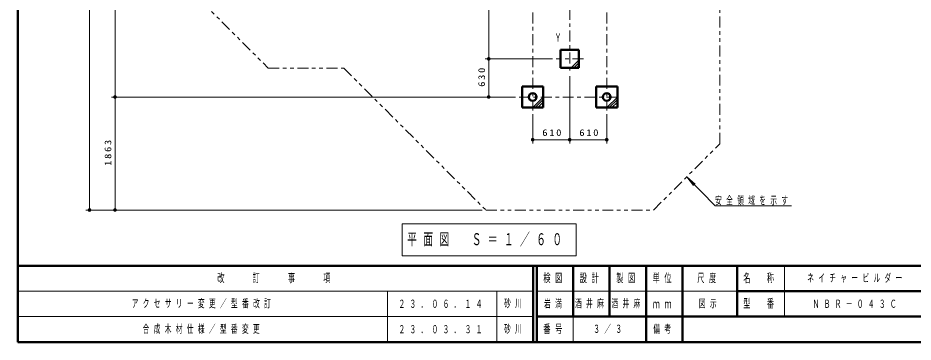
# Model space of a CAD drawing. Units: millimetres on the paper, scale 1:60. Extents: x -385 to 0, y -594 to 267.
# Drawn here: x -385 to -139.2, y -594 to -504.9 of the extents above; entities that cross this region are included whole.
import ezdxf
from ezdxf.enums import TextEntityAlignment as Align

# ---------------------------------------------------------------- set-up
doc = ezdxf.new("R2010")
doc.units = ezdxf.units.MM
doc.linetypes.add('USER2', pattern=[6, 3, -1, 1, -1])
doc.linetypes.add('USER3', pattern=[8, 3, -1, 1, -1, 1, -1])
doc.layers.add('LY_1', color=7, linetype='Continuous', lineweight=13)
doc.styles.add('ＭＳ ゴシック', font='')
doc.styles.get('ＭＳ ゴシック').set_extended_font_data('MS Gothic')

# ---------------------------------------------------------------- blocks, each defined once
blk = doc.blocks.new('filled_dot')
at = {"color": 0, "linetype": 'Continuous', "lineweight": -2, "const_width": 1.25}
blk.add_lwpolyline([(-0.625, 0, 1), (0.625, 0, 1)], format="xyb", close=True, dxfattribs=at)

msp = doc.modelspace()

# ---------------------------------------------------------------- linework, layer by layer
at = {"layer": 'LY_1', "lineweight": 50}
for p, q in [((-385, -327), (-385, -594)), ((-385, -573), (0, -573)), ((-385, -594), (0, -594))]:
    msp.add_line(p, q, dxfattribs=at)
at = {"layer": 'LY_1'}
for p, q in [((-365.336, -557.694), (-365.336, -347.79)), ((-358.336, -526.636), (-358.336, -465.636)), ((-255.715, -516.136), (-255.715, -476.136)), ((-238.221, -516.136), (-256.715, -516.136)), ((-255.715, -526.636), (-255.715, -516.136)), ((-233.055, -518.636), (-230.971, -516.553)), ((-232.348, -518.636), (-230.971, -517.26)), ((-231.641, -518.636), (-230.971, -517.967)), ((-233.471, -520.886), (-233.471, -539.379)), ((-248.388, -526.636), (-359.336, -526.636)), ((-358.336, -557.694), (-358.336, -526.636)), ((-248.388, -526.636), (-256.715, -526.636)), ((-243.638, -529.553), (-240.721, -526.636)), ((-242.931, -529.553), (-240.721, -527.343)), ((-242.224, -529.553), (-240.721, -528.05)), ((-223.305, -529.553), (-220.388, -526.636)), ((-222.598, -529.553), (-220.388, -527.343)), ((-221.891, -529.553), (-220.388, -528.05)), ((-243.638, -531.386), (-243.638, -539.379)), ((-223.305, -531.386), (-223.305, -539.379)), ((-233.471, -538.379), (-243.638, -538.379)), ((-223.305, -538.379), (-233.471, -538.379)), ((-193.542, -556.555), (-201.342, -548.598)), ((-201.342, -548.598), (-199.437, -550.915)), ((-201.342, -548.598), (-199.063, -550.549)), ((-257.502, -557.694), (-366.336, -557.694)), ((-257.502, -557.694), (-359.336, -557.694)), ((-193.542, -556.555), (-172.542, -556.555)), ((-279.512, -561.499), (-279.512, -570.299)), ((-231.712, -561.499), (-279.512, -561.499)), ((-231.712, -570.299), (-231.712, -561.499)), ((-279.512, -570.299), (-231.712, -570.299)), ((-174.5, -573), (-174.5, -587)), ((-385, -580), (-243.5, -580)), ((-283.5, -580), (-283.5, -594)), ((-253.5, -580), (-253.5, -594)), ((-242.5, -580), (-187.5, -580)), ((-385, -587), (-243.5, -587)), ((-232.5, -587), (-232.5, -594))]:
    msp.add_line(p, q, dxfattribs=at)
at = {"layer": 'LY_1', "linetype": 'USER2'}
for p, q in [((-243.638, -530.386), (-243.638, -421.219)), ((-223.305, -530.386), (-223.305, -421.219)), ((-233.471, -472.386), (-233.471, -519.886)), ((-229.721, -516.136), (-237.221, -516.136)), ((-247.388, -526.636), (-219.555, -526.636))]:
    msp.add_line(p, q, dxfattribs=at)
at = {"layer": 'LY_1', "linetype": 'USER3'}
for p, q in [((-192.246, -539.501), (-192.246, -488.759)), ((-334.63, -500.313), (-316.244, -518.699)), ((-316.244, -518.699), (-295.497, -518.699)), ((-295.497, -518.699), (-256.502, -557.694)), ((-210.439, -557.694), (-192.246, -539.501)), ((-256.502, -557.694), (-210.439, -557.694))]:
    msp.add_line(p, q, dxfattribs=at)
at = {"layer": 'LY_1', "color": 140, "lineweight": 50}
for p, q in [((-230.971, -513.636), (-235.971, -513.636)), ((-235.971, -513.636), (-235.971, -518.636)), ((-230.971, -518.636), (-230.971, -513.636)), ((-235.971, -518.636), (-230.971, -518.636)), ((-246.555, -523.719), (-246.555, -529.553)), ((-240.721, -523.719), (-246.555, -523.719)), ((-240.721, -529.553), (-240.721, -523.719)), ((-226.221, -523.719), (-226.221, -529.553)), ((-220.388, -523.719), (-226.221, -523.719)), ((-220.388, -529.553), (-220.388, -523.719)), ((-246.555, -529.553), (-240.721, -529.553)), ((-226.221, -529.553), (-220.388, -529.553)), ((-243.5, -573), (-243.5, -594)), ((-242.5, -573), (-242.5, -594)), ((-232.5, -573), (-232.5, -587)), ((-222.5, -573), (-222.5, -587)), ((-212.5, -573), (-212.5, -594)), ((-202.5, -573), (-202.5, -587)), ((-187.5, -573), (-187.5, -587)), ((-187.5, -580), (-70, -580)), ((-242.5, -587), (0, -587)), ((-202.5, -587), (-202.5, -594))]:
    msp.add_line(p, q, dxfattribs=at)
for centre in [(-243.637, -526.636), (-223.304, -526.636)]:
    msp.add_circle(centre, 1.058, dxfattribs=at)

# ---------------------------------------------------------------- block references
at = {"layer": 'LY_1', "xscale": 0.4, "yscale": 0.4}
for p, rotation in [((-255.715, -516.136), 270), ((-255.715, -516.136), 90), ((-358.336, -526.636), 270), ((-358.336, -526.636), 90), ((-255.715, -526.636), 90), ((-233.471, -538.379), 180), ((-223.305, -538.379), 180), ((-365.336, -557.694), 90), ((-358.336, -557.694), 90)]:
    msp.add_blockref('filled_dot', p, dxfattribs=dict(at, rotation=rotation))
for p in [(-243.638, -538.379), (-233.471, -538.379)]:
    msp.add_blockref('filled_dot', p, dxfattribs=at)

# ---------------------------------------------------------------- texts
at = {"layer": 'LY_1', "style": 'ＭＳ ゴシック', "width": 0.6}
msp.add_text('Ｙ', height=2.199, dxfattribs=at).set_placement((-237.613, -510.315), align=Align.MIDDLE_LEFT)
at = {"layer": 'LY_1', "char_height": 1.833, "attachment_point": 8, "rotation": 90, "style": 'ＭＳ ゴシック'}
for s, insert in [('\\T1.33;\\W1.15;630', (-256.715, -520.971)), ('\\T1.33;\\W1.15;1863', (-359.336, -541.737))]:
    msp.add_mtext(s, dxfattribs=dict(at, insert=insert))
at = {"layer": 'LY_1', "style": 'ＭＳ ゴシック'}
for s, insert, char_height, attachment_point in [('\\T1.33;\\W1.15;610', (-238.134, -537.379), 1.833, 8), ('\\T1.33;\\W1.15;610', (-227.967, -537.379), 1.833, 8), ('\\T1.64;\\W0.6;安全領域を示す', (-193.542, -556.405), 2.199, 7), ('\\T1.64;\\W0.6;平面図\u3000Ｓ＝１／６０', (-278.112, -565.899), 3.299, 4), ('\\T1.64;\\W0.6;改\u3000\u3000訂\u3000\u3000事\u3000\u3000項', (-330.25, -576.5), 2.346, 4), ('\\T1.64;\\W0.6;検図', (-240.7, -576.5), 2.346, 4), ('\\T1.64;\\W0.6;設計', (-230.7, -576.5), 2.346, 4), ('\\T1.64;\\W0.6;製図', (-220.7, -576.5), 2.346, 4), ('\\T1.64;\\W0.6;単位', (-210.7, -576.5), 2.346, 4), ('\\T1.64;\\W0.6;尺度', (-198.45, -576.5), 2.346, 4), ('\\T1.64;\\W0.6;名\u3000称', (-185.8, -576.5), 2.346, 4), ('\\T1.64;\\W0.6;ネイチャービルダー', (-168.25, -576.5), 2.199, 4), ('\\T1.64;\\W0.6;アクセサリー変更／型番改訂', (-353.75, -583.5), 2.199, 4), ('\\T1.64;\\W0.6;２３．０６．１４', (-280.5, -583.5), 2.199, 4), ('\\T1.64;\\W0.6;砂川', (-251.5, -583.5), 2.199, 4), ('\\T1.64;\\W0.6;岩満', (-240.5, -583.5), 2.199, 4), ('\\T1.64;\\W0.6;酒井麻', (-232, -583.5), 2.199, 4), ('\\T1.64;\\W0.6;酒井麻', (-222, -583.5), 2.199, 4), ('\\T1.64;\\W0.6;図示', (-198, -583.5), 2.199, 4), ('\\T1.64;\\W0.6;型\u3000番', (-185.8, -583.5), 2.346, 4), ('\\T1.64;\\W0.6;ＮＢＲ－０４３Ｃ', (-166.75, -583.5), 2.199, 4), ('\\T1.64;\\W0.6;ｍｍ', (-210.7, -583.5), 2.346, 4), ('\\T1.64;\\W0.6;合成木材仕様／型番変更', (-350.75, -590.5), 2.199, 4), ('\\T1.64;\\W0.6;２３．０３．３１', (-280.5, -590.5), 2.199, 4), ('\\T1.64;\\W0.6;砂川', (-251.5, -590.5), 2.199, 4), ('\\T1.64;\\W0.6;番号', (-240.7, -590.5), 2.346, 4), ('\\T1.64;\\W0.6;３／３', (-227, -590.5), 2.199, 4), ('\\T1.64;\\W0.6;備考', (-210.5, -590.5), 2.199, 4)]:
    msp.add_mtext(s, dxfattribs=dict(at, insert=insert, char_height=char_height, attachment_point=attachment_point))

doc.saveas('drawing.dxf')
